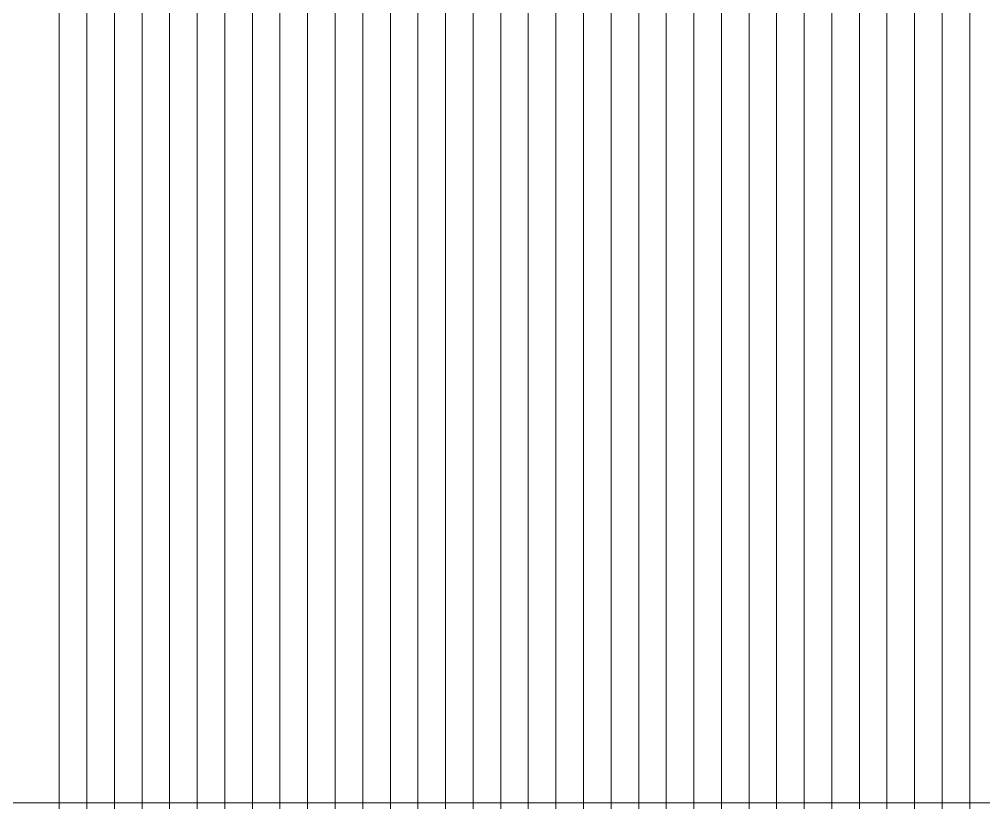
# Model space of a CAD drawing. Header units: millimetres. Extents: x 828163 to 838163, y 832572 to 842572.
# Drawn here: x 831230 to 834726, y 832572 to 835414 of the extents above; entities that cross this region are included whole.
import ezdxf

# ---------------------------------------------------------------- set-up
doc = ezdxf.new("R2010")
doc.units = ezdxf.units.MM
doc.header["$MEASUREMENT"] = 0
doc.layers.add('0_10km_10km', color=4, linetype='Continuous', lineweight=0)
doc.layers.add('0_Land Use', color=2, linetype='Continuous', lineweight=0)

msp = doc.modelspace()

# ---------------------------------------------------------------- linework, layer by layer
at = {"layer": '0_10km_10km'}
msp.add_lwpolyline([(828163.1, 842572.2), (828163.1, 832572.2), (838163.1, 832572.2), (838163.1, 842572.2)], close=True, dxfattribs=at)
at = {"layer": '0_Land Use', "color": 0}
for p in [(831375.3, 835743.2), (831475.3, 835743.2), (831575.3, 835743.2), (831675.3, 835743.2), (831775.3, 835743.2), (831875.3, 835743.2), (831975.3, 835743.2), (832075.3, 835743.2), (832175.3, 835743.2), (832275.3, 835743.2), (832375.3, 835743.2), (832475.3, 835743.2), (832575.3, 835743.2), (832675.3, 835743.2), (832775.3, 835743.2), (832875.3, 835743.2), (832975.3, 835743.2), (833075.3, 835743.2), (833175.3, 835743.2), (833275.3, 835743.2), (833375.3, 835743.2), (833475.3, 835743.2), (833575.3, 835743.2), (833675.3, 835743.2), (833775.3, 835743.2), (833875.3, 835743.2), (833975.3, 835743.2), (834075.3, 835743.2), (834175.3, 835743.2), (834275.3, 835743.2), (834375.3, 835743.2), (834475.3, 835743.2), (834575.3, 835743.2), (834675.3, 835743.2)]:
    msp.add_xline(p, (0, -1), dxfattribs=at)

doc.saveas('drawing.dxf')
